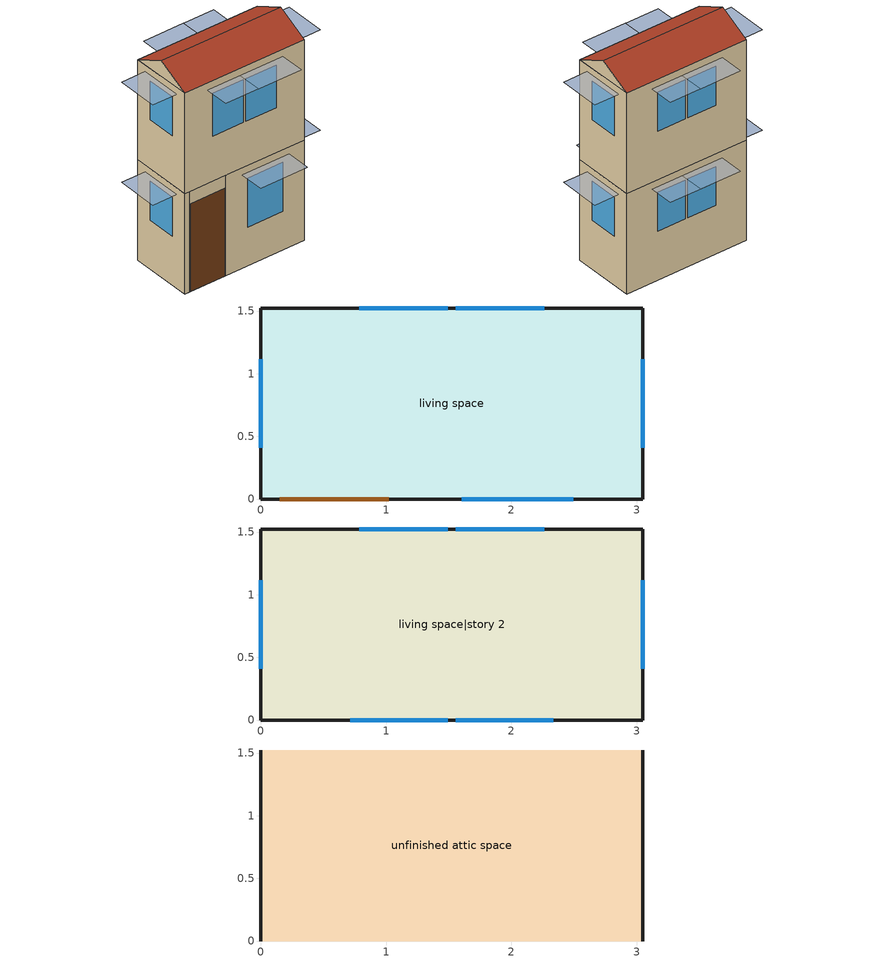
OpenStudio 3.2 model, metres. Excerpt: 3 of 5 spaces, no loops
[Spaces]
living space
 floor foundation (FloorFndGrndFinSlab): 0,0 0,1.52 3.05,1.52 3.05,0 z0
 wall outside (WallExtInsFin): 0,1.52 0,0 0.13,0 1.05,0 3.05,0 3.05,1.52 0,1.52 z0:2.44
 window (WindowConstruction): 1.6,0 2.49,0 z0.94:2.13; 2.26,1.52 1.55,1.52 / 1.49,1.52 0.79,1.52 / 0,1.12 0,0.41 / 3.05,0.41 3.05,1.12 z1.19:2.13
 door (Door): 0.15,0 1.02,0 z0:2.13
living space|story 2
 floor to living space (FloorFinUninsFin): 0,0 0,1.52 3.05,1.52 3.05,0 z2.44
 wall outside (WallExtInsFin): 0,1.52 0,0 3.05,0 3.05,1.52 0,1.52 z2.44:4.88
 window (WindowConstruction): 0.72,0 1.49,0 / 1.55,0 2.33,0 z3.53:4.57; 2.26,1.52 1.55,1.52 / 1.49,1.52 0.79,1.52 / 0,1.12 0,0.41 / 3.05,0.41 3.05,1.12 z3.63:4.57
unfinished attic space
 floor to living space|story 2 (FloorFinInsUnfinAttic): 0,1.52 3.05,1.52 3.05,0 0,0 z4.88
 wall outside (WallExtUninsUnfin): 0,0.76,5.26 0,1.52,4.88 0,0,4.88; 3.05,0.76,5.26 3.05,0,4.88 3.05,1.52,4.88
 roof outside (RoofUnfinInsExt): 3.05,0.76,5.26 0,0.76,5.26 0,0,4.88 3.05,0,4.88; 0,0.76,5.26 3.05,0.76,5.26 3.05,1.52,4.88 0,1.52,4.88
shading: 3.05,1.27 3.05,0.26 3.66,0.26 3.66,1.27 z2.29; 0,0.26 0,1.27 -0.61,1.27 -0.61,0.26 z2.29; 0.63,1.52 1.65,1.52 1.65,2.13 0.63,2.13 z2.29; 1.4,1.52 2.42,1.52 2.42,2.13 1.4,2.13 z2.29; 0.63,1.52 1.65,1.52 1.65,2.13 0.63,2.13 z4.72; 1.4,1.52 2.42,1.52 2.42,2.13 1.4,2.13 z4.72; 0,0.26 0,1.27 -0.61,1.27 -0.61,0.26 z4.72; 2.49,0 1.4,0 1.4,-0.61 2.49,-0.61 z4.72; 1.65,0 0.56,0 0.56,-0.61 1.65,-0.61 z4.72; 3.05,1.27 3.05,0.26 3.66,0.26 3.66,1.27 z4.72; 2.65,0 1.45,0 1.45,-0.61 2.65,-0.61 z2.29
[Site]
Boulder_CO_US: Latitude {deg}=40.13; Longitude {deg}=-105.22; Time Zone {hr}=-7; Elevation {m}=1615.5; Terrain=Suburbs
[Site:WaterMainsTemperature]
Calculation Method=Correlation; Annual Average Outdoor Air Temperature {C}=7.86326; Maximum Difference In Monthly Average Outdoor Air Temperatures {deltaC}=23.5488
[Site:GroundTemperature:Deep]
7.86326, 7.86326, 7.86326, 7.86326, 7.86326, 7.86326, 7.86326, 7.86326, 7.86326, 7.86326, 7.86326, 7.86326
[Building]
Building 1: North Axis {deg}=22.5; Standards Number of Stories=2; Standards Number of Above Ground Stories=2; Standards Building Type=singlefamilydetached; Standards Number of Living Units=1
[Material] Roughness=Rough
Name | Thickness {m} | Conductivity {W/m-K} | Density {kg/m3} | Specific Heat {J/kg-K} | Thermal Absorptance | Solar Absorptance | Visible Absorptance
Drywall 0.5 in. | 0.0127 | 0.160291 | 801 | 837.4 | 0.9 | 0.5 | 0.1
FloorUATrussandIns | 0.0889 | 0.0436674 | 50.7834 | 1165.1 | 0.9 | 0.5 | 0.9
FloorUAAdditionalCeilingIns | 0.12827 | 0.0411113 | 16.02 | 1046.75
Asphalt Shingles, Medium | 0.009525 | 0.162714 | 1121.4 | 1465.45 | 0.91 | 0.85 | 0.85
RoofSheathing | 0.01905 | 0.115458 | 512.64 | 1214.23 | 0.82 | 0.3 | 0.3
RoofUARoofIns | 0.18415 | 8.02397 | 37.0049 | 1207.88 | 0.91 | 0.85 | 0.91
FootingMaterial | 0.2032 | 1.803125 | 2242.8 | 837.4 | 0.9
Concrete 4.0 in. | 0.1016 | 1.803125 | 2242.8 | 837.4 | 0.9
Floor Covering | 0.0127 | 0.0433444 | 54.468 | 1339.84 | 0.9 | 0.9
FloorFinStudAndAirFloor | 0.1397 | 0.557395 | 67.691 | 1210.98 | 0.9 | 0.5 | 0.9
Wood Floor | 0.015875 | 0.115458 | 544.68 | 1214.23
Vinyl, Light | 0.009525 | 0.089435 | 177.822 | 1046.75 | 0.9 | 0.3 | 0.3
WallSheathing | 0.0127 | 0.115458 | 512.64 | 1214.23 | 0.82 | 0.3 | 0.3
WallStudAndCavity | 0.0889 | 0.054245 | 162.403 | 1178.92 | 0.9 | 0.3 | 0.9
WallStudAndCavity 1 | 0.0889 | 0.393744 | 83.0341 | 1211.67 | 0.9 | 0.3 | 0.9
WallStudAndCavity 2 | 0.0889 | 0.397942 | 83.0341 | 1211.67 | 0.82 | 0.3 | 0.3
res furniture material living space|story 2 | 0.1524 | 0.115458 | 640.8 | 1214.23 | 0.9 | 0.6 | 0.1
DoorMaterial | 0.04445 | 0.0612267 | 512.64 | 1214.23 | 0.82 | 0.3 | 0.3
[Construction]
FloorFinInsUnfinAttic: Drywall 0.5 in., FloorUATrussandIns, FloorUAAdditionalCeilingIns
RoofUnfinInsExt: Asphalt Shingles, Medium, RoofSheathing, RoofUARoofIns
FootingConstruction: FootingMaterial
FloorFndGrndFinSlab: Concrete 4.0 in., Floor Covering
FloorFinUninsFin: Drywall 0.5 in., FloorFinStudAndAirFloor, RoofSheathing, Wood Floor, Floor Covering
WallExtInsFin: Vinyl, Light, WallSheathing, WallStudAndCavity, Drywall 0.5 in.
WallExtUninsUnfin: Vinyl, Light, WallSheathing, WallStudAndCavity 1
WallIntFinUninsFin: WallStudAndCavity 2, Drywall 0.5 in.
res furniture construction living space|story 2; res furniture construction living space: res furniture material living space|story 2
WindowConstruction: WindowMaterial
Door: DoorMaterial
[WindowMaterial:Shade]
CoolingShade: Solar Transmittance=0.999; Solar Reflectance=0.00099; Visible Transmittance=0.999; Visible Reflectance=0.00099; Thermal Hemispherical Emissivity=1e-05; Thermal Transmittance=0.999; Thickness {m}=0.0001; Conductivity {W/m-K}=10000; Shade to Glass Distance {m}=0.001; Top Opening Multiplier=0; Bottom Opening Multiplier=0; Left-Side Opening Multiplier=0; Right-Side Opening Multiplier=0; Airflow Permeability=0
[WindowMaterial:SimpleGlazingSystem]
WindowMaterial: U-Factor {W/m2-K}=2.10086; Solar Heat Gain Coefficient=0.21
[ThermalZone] Use Ideal Air Loads=No
living zone: Thermostat=living zone temperature setpoint
unfinished attic zone: 
res ds res ac asys ret air zone; res ds res fur gas asys ret air zone: Volume {m3}=0.25
[Sizing:Zone] Zone Cooling Design Supply Air Temperature Input Method=SupplyAirTemperature; Zone Cooling Design Supply Air Temperature {C}=14; Zone Cooling Design Supply Air Temperature Difference {deltaC}=11.11; Zone Heating Design Supply Air Temperature Input Method=SupplyAirTemperature; Zone Heating Design Supply Air Temperature {C}=40; Zone Heating Design Supply Air Temperature Difference {deltaC}=11.11; Zone Cooling Design Supply Air Humidity Ratio {kg-H2O/kg-air}=0.0085; Zone Heating Design Supply Air Humidity Ratio {kg-H2O/kg-air}=0.008; Cooling Design Air Flow Method=DesignDay; Heating Design Air Flow Method=DesignDay; Account for Dedicated Outdoor Air System=No; Dedicated Outdoor Air System Control Strategy=NeutralSupplyAir; Dedicated Outdoor Air Low Setpoint Temperature for Design {C}=autosize; Dedicated Outdoor Air High Setpoint Temperature for Design {C}=autosize
unfinished attic zone; res ds res ac asys ret air zone; res ds res fur gas asys ret air zone
[Space]
Name | Space Type | Thermal Zone | Building Unit
living space; living space|story 2 | Space Type 1 | living zone | unit 1
unfinished attic space | Space Type 2 | unfinished attic zone
res ds res ac asys ret air space |  | res ds res ac asys ret air zone
res ds res fur gas asys ret air space |  | res ds res fur gas asys ret air zone
[SpaceType]
Name | Standards Space Type
Space Type 1 | living
Space Type 2 | unfinished attic
[BuildingUnit]
unit 1: Building Unit Type=Residential
[External:File]
8760.csv: File=8760.csv
[People:Definition] Number of People Calculation Method=People; Number of People {people}=1.32; Fraction Radiant=0.319734; Sensible Heat Fraction=0.573; Carbon Dioxide Generation Rate {m3/s-W}=0; Enable ASHRAE 55 Comfort Warnings=No; Mean Radiant Temperature Calculation Type=ZoneAveraged
res occupants|living space; res occupants|living space|story 2
[People] Number of People Schedule=occupants; Activity Level Schedule=res occupants activity schedule; Multiplier=1
Name | People Definition | Space or SpaceType
res occupants|living space | res occupants|living space | living space
res occupants|living space|story 2 | res occupants|living space|story 2 | living space|story 2
[Foundation:Kiva]
Foundation Kiva 1: Wall Height Above Grade {m}=0.2032; Wall Depth Below Slab {m}=0.2032; Footing Wall Construction=FootingConstruction
[Foundation:Kiva:Settings]
Soil Conductivity {W/m-K}=1.731; Soil Density {kg/m3}=1842.3; Soil Specific Heat {J/kg-K}=418.7; Ground Solar Absorptivity=0.9; Ground Thermal Absorptivity=0.9; Ground Surface Roughness {m}=0.03; Far-Field Width {m}=40; Deep-Ground Boundary Condition=ZeroFlux; Deep-Ground Depth {m}=40; Minimum Cell Dimension {m}=0.02; Maximum Cell Growth Coefficient=1.5; Simulation Timestep=Hourly
[SurfaceProperty:ExposedFoundationPerimeter]
Surface 1: Exposed Perimeter Calculation Method=TotalExposedPerimeter; Total Exposed Perimeter {m}=9.144
[InternalMass:Definition] Design Level Calculation Method=SurfaceArea
Name | Construction | Surface Area {m2}
living space|story 2 Partition; living space Partition | WallIntFinUninsFin | 4.645152
res furniture mass living space|story 2 | res furniture construction living space|story 2 | 1.85806
res furniture mass living space | res furniture construction living space | 1.85806
[InternalMass] Multiplier=1
Name | Internal Mass Definition | Space or SpaceType
living space|story 2 Partition | living space|story 2 Partition | living space|story 2
living space Partition | living space Partition | living space
res furniture mass living space|story 2 | res furniture mass living space|story 2 | living space|story 2
res furniture mass living space | res furniture mass living space | living space
[ShadingControl]
WindowShadingControl: Shading Type=InteriorShade; Shading Device Material=CoolingShade; Shading Control Type=OnIfScheduleAllows; Schedule=Window shading schedule; Shading Control Is Scheduled=Yes; Multiple Surface Control Type=Sequential; Sub Surface Name 1=Surface 4 - Window 1; Sub Surface Name 2=Surface 2 - Window 1; Sub Surface Name 3=Surface 3 - Window 2; Sub Surface Name 4=Surface 3 - Window 1; Sub Surface Name 5=Surface 9 - Window 2; Sub Surface Name 6=Surface 9 - Window 1; Sub Surface Name 7=Surface 8 - Window 1; Sub Surface Name 8=Surface 11 - Window 2; Sub Surface Name 9=Surface 11 - Window 1; Sub Surface Name 10=Surface 10 - Window 1; Sub Surface Name 11=Surface 5 - Window 1
[ThermostatSetpoint:DualSetpoint]
living zone temperature setpoint: Heating Setpoint Temperature Schedule=res heating setpoint; Cooling Setpoint Temperature Schedule=res cooling setpoint
[SpaceInfiltration:EffectiveLeakageArea]
res infil|unfinished attic space: Space or SpaceType=unfinished attic space; Schedule=Always On Discrete; Effective Air Leakage Area {cm2}=154.684; Stack Coefficient=2.64777e-05; Wind Coefficient=3.58865e-05
[EnergyManagementSystem:Sensor]
Name | Output Variable or Output Meter | Output Variable or Output Meter Index Key
res_nv_pb_s | Site Outdoor Air Barometric Pressure
res_af_vw_s | Site Wind Speed
res_nv_wt_s | Site Outdoor Air Humidity Ratio
res_nv_1_nva_s | Schedule Value | res nv_1 avail schedule
res_nv_1_sp_s | Schedule Value | res nv_1 temp schedule
res_ds_res_ac_asys_ah_mfr_s | System Node Mass Flow Rate | Node 23
res_ds_res_ac_asys_ah_vfr_s | System Node Current Density Volume Flow Rate | Node 23
res_ds_res_ac_asys_ah_tt_s | System Node Temperature | Node 23
res_ds_res_ac_asys_ra_t_s | System Node Temperature | Node 26
res_ds_res_ac_asys_ah_wt_s | System Node Humidity Ratio | Node 23
res_ds_res_ac_asys_ra_w_s | System Node Humidity Ratio | Node 26
res_ds_res_ac_asys_ah_t_s; res_ds_res_fur_gas_asys_ah_t_s | Zone Air Temperature | unfinished attic zone
res_ds_res_ac_asys_ah_w_s; res_ds_res_fur_gas_asys_ah_w_s | Zone Mean Air Humidity Ratio | unfinished attic zone
res_ds_res_fur_gas_asys_ah_mfr_s | System Node Mass Flow Rate | Node 16
res_ds_res_fur_gas_asys_ah_vfr_s | System Node Current Density Volume Flow Rate | Node 16
res_ds_res_fur_gas_asys_ah_tt_s | System Node Temperature | Node 16
res_ds_res_fur_gas_asys_ra_t_s | System Node Temperature | Node 19
res_ds_res_fur_gas_asys_ah_wt_s | System Node Humidity Ratio | Node 16
res_ds_res_fur_gas_asys_ra_w_s | System Node Humidity Ratio | Node 19
res_infil_1_range_sch_s | Schedule Value | res mv_1 range exhaust schedule
res_infil_1_bath_sch_s | Schedule Value | res mv_1 bath exhaust schedule
res_infil_1_wh_sch_s | Schedule Value | Always On Discrete
[SpaceInfiltration:DesignFlowRate] Space or SpaceType=living space; Schedule=Always On Discrete; Design Flow Rate Calculation Method=Flow/Space; Design Flow Rate {m3/s}=0
res nv_1 flow; res infil_1 flow
[EnergyManagementSystem:Actuator]
Name | Actuated Component | Actuated Component Type | Actuated Component Control Type
res_nv_1_flow_act | res nv_1 flow | Zone Infiltration | Air Exchange Flow Rate
res_ds_res_ac_asys_SupSLkToLvEq_act | res ds res ac asys SupSLkToLvEq | OtherEquipment | Power Level
res_ds_res_ac_asys_SupLatLkToLvEq_act | res ds res ac asys SupLatLkToLvEq | OtherEquipment | Power Level
res_ds_res_ac_asys_SupDCnToLvEq_act | res ds res ac asys SupDCnToLvEq | OtherEquipment | Power Level
res_ds_res_ac_asys_SupDCnToAhEq_act | res ds res ac asys SupDCnToAhEq | OtherEquipment | Power Level
res_ds_res_ac_asys_RetDCnToPlEq_act | res ds res ac asys RetDCnToPlEq | OtherEquipment | Power Level
res_ds_res_ac_asys_RetDCnToAhEquip_act | res ds res ac asys RetDCnToAhEquip | OtherEquipment | Power Level
res_ds_res_ac_asys_SupSLkToAhEq_act | res ds res ac asys SupSLkToAhEq | OtherEquipment | Power Level
res_ds_res_ac_asys_SupLatLkToAhEq_act | res ds res ac asys SupLatLkToAhEq | OtherEquipment | Power Level
res_ds_res_ac_asys_RetSLkEq_act | res ds res ac asys RetSLkEq | OtherEquipment | Power Level
res_ds_res_ac_asys_RetLatLkEq_act | res ds res ac asys RetLatLkEq | OtherEquipment | Power Level
res_ds_res_ac_asys_AhToLivMix_act | res ds res ac asys AhToLivMix | ZoneMixing | Air Exchange Flow Rate
res_ds_res_ac_asys_LivToAhMix_act | res ds res ac asys LivToAhMix | ZoneMixing | Air Exchange Flow Rate
res_ds_res_fur_gas_asys_SupSLkToLvEq_act | res ds res fur gas asys SupSLkToLvEq | OtherEquipment | Power Level
res_ds_res_fur_gas_asys_SupLatLkToLvEq_act | res ds res fur gas asys SupLatLkToLvEq | OtherEquipment | Power Level
res_ds_res_fur_gas_asys_SupDCnToLvEq_act | res ds res fur gas asys SupDCnToLvEq | OtherEquipment | Power Level
res_ds_res_fur_gas_asys_SupDCnToAhEq_act | res ds res fur gas asys SupDCnToAhEq | OtherEquipment | Power Level
res_ds_res_fur_gas_asys_RetDCnToPlEq_act | res ds res fur gas asys RetDCnToPlEq | OtherEquipment | Power Level
res_ds_res_fur_gas_asys_RetDCnToAhEquip_act | res ds res fur gas asys RetDCnToAhEquip | OtherEquipment | Power Level
res_ds_res_fur_gas_asys_SupSLkToAhEq_act | res ds res fur gas asys SupSLkToAhEq | OtherEquipment | Power Level
res_ds_res_fur_gas_asys_SupLatLkToAhEq_act | res ds res fur gas asys SupLatLkToAhEq | OtherEquipment | Power Level
res_ds_res_fur_gas_asys_RetSLkEq_act | res ds res fur gas asys RetSLkEq | OtherEquipment | Power Level
res_ds_res_fur_gas_asys_RetLatLkEq_act | res ds res fur gas asys RetLatLkEq | OtherEquipment | Power Level
res_ds_res_fur_gas_asys_AhToLivMix_act | res ds res fur gas asys AhToLivMix | ZoneMixing | Air Exchange Flow Rate
res_ds_res_fur_gas_asys_LivToAhMix_act | res ds res fur gas asys LivToAhMix | ZoneMixing | Air Exchange Flow Rate
res_infil_1_house_fan_act | res infil_1 house fan | ElectricEquipment | Electricity Rate
res_infil_1_range_fan_act | res infil_1 range fan | ElectricEquipment | Electricity Rate
res_infil_1_bath_fan_act | res infil_1 bath fan | ElectricEquipment | Electricity Rate
res_infil_1_flow_act | res infil_1 flow | Zone Infiltration | Air Exchange Flow Rate
[EnergyManagementSystem:Program]
res_nv_1_program: Set Tdiff = res_af_1_tin_s-res_af_1_tt_s; Set dT = (@Abs Tdiff); Set pt = (@RhFnTdbWPb res_af_1_tt_s res_nv_wt_s res_nv_pb_s); Set NVA = 3178.621800817797; Set Cs = 0.00017926040778923255; Set Cw = 8.70903777141566e-05; Set MNV = 0.12585265152000003; Set MHR = 0.0115; Set MRH = 0.7; Set temp1 = (res_nv_1_nva_s*NVA); Set SGNV = temp1*((((Cs*dT)+(Cw*(res_af_vw_s^2)))^0.5)/1000); If (res_nv_wt_s<MHR) && (pt<MRH) && (res_af_1_tin_s>res_nv_1_sp_s); Set temp2 = (res_af_1_tin_s-res_nv_1_sp_s); Set NVadj1 = temp2/(res_af_1_tin_s-res_af_1_tt_s); Set NVadj2 = (@Min NVadj1 1); Set NVadj3 = (@Max NVadj2 0); Set NVadj = SGNV*NVadj3; Set res_nv_1_flow_act = (@Min NVadj MNV); Else; Set res_nv_1_flow_act = 0; EndIf
res_ds_res_ac_asys_program: Set res_ds_res_ac_asys_AhMfr = res_ds_res_ac_asys_ah_mfr_s; Set res_ds_res_ac_asys_FanRtf = res_ds_res_ac_asys_fan_rtf_s; Set res_ds_res_ac_asys_AhVfr = res_ds_res_ac_asys_ah_vfr_s; Set res_ds_res_ac_asys_AhTt = res_ds_res_ac_asys_ah_tt_s; Set res_ds_res_ac_asys_AhWt = res_ds_res_ac_asys_ah_wt_s; Set res_ds_res_ac_asys_RaT = res_ds_res_ac_asys_ra_t_s; Set res_ds_res_ac_asys_RaW = res_ds_res_ac_asys_ra_w_s; Set res_ds_res_ac_asys_AhT = res_ds_res_ac_asys_ah_t_s; Set res_ds_res_ac_asys_AhW = res_ds_res_ac_asys_ah_w_s; Run res_ds_res_ac_asys_lk_subrout; Set res_ds_res_ac_asys_SupSLkToLvEq_act = res_ds_res_ac_asys_SupSLkToLv; Set res_ds_res_ac_asys_SupLatLkToLvEq_act = res_ds_res_ac_asys_SupLatLkToLv; Set res_ds_res_ac_asys_SupDCnToLvEq_act = res_ds_res_ac_asys_SupDCnToLv; Set res_ds_res_ac_asys_SupDCnToAhEq_act = res_ds_res_ac_asys_SupDCnToAh; Set res_ds_res_ac_asys_SupSLkToAhEq_act = res_ds_res_ac_asys_SupSLkToAh; Set res_ds_res_ac_asys_SupLatLkToAhEq_act = res_ds_res_ac_asys_SupLatLkToAh; Set res_ds_res_ac_asys_RetSLkEq_act = res_ds_res_ac_asys_RetSLk; Set res_ds_res_ac_asys_RetLatLkEq_act = res_ds_res_ac_asys_RetLatLk; Set res_ds_res_ac_asys_RetDCnToPlEq_act = res_ds_res_ac_asys_RetDCnToPl; Set res_ds_res_ac_asys_RetDCnToAhEquip_act = res_ds_res_ac_asys_RetDCnToAh; Set res_ds_res_ac_asys_AhToLivMix_act = res_ds_res_ac_asys_AhToLiv; Set res_ds_res_ac_asys_LivToAhMix_act = res_ds_res_ac_asys_LivToAh
res_ds_res_fur_gas_asys_program: Set res_ds_res_fur_gas_asys_AhMfr = res_ds_res_fur_gas_asys_ah_mfr_s; Set res_ds_res_fur_gas_asys_FanRtf = res_ds_res_fur_gas_asys_fan_rtf_s; Set res_ds_res_fur_gas_asys_AhVfr = res_ds_res_fur_gas_asys_ah_vfr_s; Set res_ds_res_fur_gas_asys_AhTt = res_ds_res_fur_gas_asys_ah_tt_s; Set res_ds_res_fur_gas_asys_AhWt = res_ds_res_fur_gas_asys_ah_wt_s; Set res_ds_res_fur_gas_asys_RaT = res_ds_res_fur_gas_asys_ra_t_s; Set res_ds_res_fur_gas_asys_RaW = res_ds_res_fur_gas_asys_ra_w_s; Set res_ds_res_fur_gas_asys_AhT = res_ds_res_fur_gas_asys_ah_t_s; Set res_ds_res_fur_gas_asys_AhW = res_ds_res_fur_gas_asys_ah_w_s; Run res_ds_res_fur_gas_asys_lk_subrout; Set res_ds_res_fur_gas_asys_SupSLkToLvEq_act = res_ds_res_fur_gas_asys_SupSLkToLv; Set res_ds_res_fur_gas_asys_SupLatLkToLvEq_act = res_ds_res_fur_gas_asys_SupLatLkToLv; Set res_ds_res_fur_gas_asys_SupDCnToLvEq_act = res_ds_res_fur_gas_asys_SupDCnToLv; Set res_ds_res_fur_gas_asys_SupDCnToAhEq_act = res_ds_res_fur_gas_asys_SupDCnToAh; Set res_ds_res_fur_gas_asys_SupSLkToAhEq_act = res_ds_res_fur_gas_asys_SupSLkToAh; Set res_ds_res_fur_gas_asys_SupLatLkToAhEq_act = res_ds_res_fur_gas_asys_SupLatLkToAh; Set res_ds_res_fur_gas_asys_RetSLkEq_act = res_ds_res_fur_gas_asys_RetSLk; Set res_ds_res_fur_gas_asys_RetLatLkEq_act = res_ds_res_fur_gas_asys_RetLatLk; Set res_ds_res_fur_gas_asys_RetDCnToPlEq_act = res_ds_res_fur_gas_asys_RetDCnToPl; Set res_ds_res_fur_gas_asys_RetDCnToAhEquip_act = res_ds_res_fur_gas_asys_RetDCnToAh; Set res_ds_res_fur_gas_asys_AhToLivMix_act = res_ds_res_fur_gas_asys_AhToLiv; Set res_ds_res_fur_gas_asys_LivToAhMix_act = res_ds_res_fur_gas_asys_LivToAh
res_infil_1_program: Set p_m = 0.14; Set p_s = 0.22; Set s_m = 270; Set s_s = 370; Set z_m = 9.99744; Set z_s = 4.8768; Set f_t = (((s_m/z_m)^p_m)*((z_s/s_s)^p_s)); Set Tdiff = res_af_1_tin_s-res_af_1_tt_s; Set dT = @Abs Tdiff; Set c = 0.0035; Set Cs = 0.0782; Set Cw = 0.1297; Set n = 0.67; Set sft = (f_t*0.7000000000000001); Set temp1 = ((c*Cw)*((sft*res_af_vw_s)^(2*n)))^2; Set Qn = (((c*Cs*(dT^n))^2)+temp1)^0.5; Set Tdiff = res_af_1_tin_s-res_af_1_tt_s; Set dT = @Abs Tdiff; Set QWHV = res_infil_1_wh_sch_s*0.0146; Set Qrange = res_infil_1_range_sch_s*0.0472; Set Qdryer = 0.0; Set Qbath = res_infil_1_bath_sch_s*0.0472; Set QhpwhOut = 0; Set QhpwhIn = 0; Set QductsOut = 0; Set QductsIn = 0; Set QductsOut = QductsOut+res_ds_res_ac_asys_lk_ret_fan_equiv; Set QductsIn = QductsIn+res_ds_res_ac_asys_lk_sup_fan_equiv; Set QductsOut = QductsOut+res_ds_res_fur_gas_asys_lk_ret_fan_equiv; Set QductsIn = QductsIn+res_ds_res_fur_gas_asys_lk_sup_fan_equiv; Set Qout = QWHV+Qrange+Qbath+Qdryer+QhpwhOut+QductsOut; Set Qin = QhpwhIn+QductsIn; Set Qu = (@Abs (Qout-Qin)); Set Qb = (@Min Qout Qin); Set faneff_wh = 0.9438948864000002; Set res_infil_1_house_fan_act = (QWHV*300)/faneff_wh*1; Set faneff_sp = 0.4719474432000001; Set res_infil_1_range_fan_act = (Qrange*300)/faneff_sp; Set res_infil_1_bath_fan_act = (Qbath*300)/faneff_sp; Set Q_acctd_for_elsewhere = QhpwhOut+QhpwhIn+QductsOut+QductsIn; Set res_infil_1_flow_act = (((Qu^2)+(Qn^2))^0.5)-Q_acctd_for_elsewhere; Set res_infil_1_flow_act = (@Max res_infil_1_flow_act 0)
[AirLoopHVAC:ReturnPlenum]
Name | ThermalZone
res ac asys return plenum | res ds res ac asys ret air zone
res fur gas asys return plenum | res ds res fur gas asys ret air zone
[OtherEquipment:Definition] Design Level Calculation Method=EquipmentLevel; Design Level {W}=0
res ds res ac asys SupSLkToLvEq; res ds res ac asys SupLatLkToLvEq; res ds res ac asys SupDCnToLvEq; res ds res ac asys SupDCnToAhEq; res ds res ac asys RetDCnToPlEq; res ds res ac asys RetDCnToAhEquip; res ds res ac asys SupSLkToAhEq; res ds res ac asys SupLatLkToAhEq; res ds res ac asys RetSLkEq; res ds res ac asys RetLatLkEq; res ds res fur gas asys SupSLkToLvEq; res ds res fur gas asys SupLatLkToLvEq; res ds res fur gas asys SupDCnToLvEq; res ds res fur gas asys SupDCnToAhEq; res ds res fur gas asys RetDCnToPlEq; res ds res fur gas asys RetDCnToAhEquip; res ds res fur gas asys SupSLkToAhEq; res ds res fur gas asys SupLatLkToAhEq; res ds res fur gas asys RetSLkEq; res ds res fur gas asys RetLatLkEq
[OtherEquipment] Schedule=Always On Discrete; Fuel Type=None
Name | Other Equipment Definition | Space or SpaceType
res ds res ac asys SupSLkToLvEq | res ds res ac asys SupSLkToLvEq | living space
res ds res ac asys SupLatLkToLvEq | res ds res ac asys SupLatLkToLvEq | living space
res ds res ac asys SupDCnToLvEq | res ds res ac asys SupDCnToLvEq | living space
res ds res ac asys SupDCnToAhEq | res ds res ac asys SupDCnToAhEq | unfinished attic space
res ds res ac asys RetDCnToPlEq | res ds res ac asys RetDCnToPlEq | res ds res ac asys ret air space
res ds res ac asys RetDCnToAhEquip | res ds res ac asys RetDCnToAhEquip | unfinished attic space
res ds res ac asys SupSLkToAhEq | res ds res ac asys SupSLkToAhEq | unfinished attic space
res ds res ac asys SupLatLkToAhEq | res ds res ac asys SupLatLkToAhEq | unfinished attic space
res ds res ac asys RetSLkEq | res ds res ac asys RetSLkEq | res ds res ac asys ret air space
res ds res ac asys RetLatLkEq | res ds res ac asys RetLatLkEq | res ds res ac asys ret air space
res ds res fur gas asys SupSLkToLvEq | res ds res fur gas asys SupSLkToLvEq | living space
res ds res fur gas asys SupLatLkToLvEq | res ds res fur gas asys SupLatLkToLvEq | living space
res ds res fur gas asys SupDCnToLvEq | res ds res fur gas asys SupDCnToLvEq | living space
res ds res fur gas asys SupDCnToAhEq | res ds res fur gas asys SupDCnToAhEq | unfinished attic space
res ds res fur gas asys RetDCnToPlEq | res ds res fur gas asys RetDCnToPlEq | res ds res fur gas asys ret air space
res ds res fur gas asys RetDCnToAhEquip | res ds res fur gas asys RetDCnToAhEquip | unfinished attic space
res ds res fur gas asys SupSLkToAhEq | res ds res fur gas asys SupSLkToAhEq | unfinished attic space
res ds res fur gas asys SupLatLkToAhEq | res ds res fur gas asys SupLatLkToAhEq | unfinished attic space
res ds res fur gas asys RetSLkEq | res ds res fur gas asys RetSLkEq | res ds res fur gas asys ret air space
res ds res fur gas asys RetLatLkEq | res ds res fur gas asys RetLatLkEq | res ds res fur gas asys ret air space
[ZoneMixing] Schedule=Always On Continuous; Design Flow Rate Calculation Method=Flow/Zone; Design Flow Rate {m3/s}=0
Name | Zone | Source Zone
res ds res ac asys AhToLivMix; res ds res fur gas asys AhToLivMix | living zone | unfinished attic zone
res ds res ac asys LivToAhMix; res ds res fur gas asys LivToAhMix | unfinished attic zone | living zone
[EnergyManagementSystem:Subroutine]
res_ds_res_ac_asys_lk_subrout: Set f_sup = 0.1499250749250749; Set f_ret = 0.0750749250749251; Set f_OA = 0.0748501498501498; Set oafrate = f_OA * res_ds_res_ac_asys_AhVfr; Set suplkfrate = f_sup * res_ds_res_ac_asys_AhVfr; Set retlkfrate = f_ret * res_ds_res_ac_asys_AhVfr; Set res_ds_res_ac_asys_AhToLiv = (@Abs (suplkfrate-retlkfrate-oafrate)); Set res_ds_res_ac_asys_LivToAh = 0; Set res_ds_res_ac_asys_lk_sup_fan_equiv = 0; Set res_ds_res_ac_asys_lk_ret_fan_equiv = oafrate; If res_ds_res_ac_asys_AhMfr>0; Set h_SA=(@HFnTdbW res_ds_res_ac_asys_AhTt res_ds_res_ac_asys_AhWt); Set h_AHZ=(@HFnTdbW res_ds_res_ac_asys_AhT res_ds_res_ac_asys_AhW); Set h_RA=(@HFnTdbW res_ds_res_ac_asys_RaT res_ds_res_ac_asys_RaW); Set h_fg=(@HfgAirFnWTdb res_ds_res_ac_asys_AhWt res_ds_res_ac_asys_AhTt); Set SALkQtot=f_sup*res_ds_res_ac_asys_AhMfr*(h_RA-h_SA); Set temp1=h_fg*(res_ds_res_ac_asys_RaW-res_ds_res_ac_asys_AhWt); Set res_ds_res_ac_asys_SupLatLkToLv = f_sup*res_ds_res_ac_asys_AhMfr*temp1; Set res_ds_res_ac_asys_SupSLkToLv = SALkQtot-res_ds_res_ac_asys_SupLatLkToLv; Set eTm=(res_ds_res_ac_asys_FanRtf/(res_ds_res_ac_asys_AhMfr*1006.0))*6.283; Set eTm=0-eTm; Set temp4=res_ds_res_ac_asys_AhT; Set tsup=temp4+((res_ds_res_ac_asys_AhTt-res_ds_res_ac_asys_AhT)*(@Exp eTm)); Set temp5=tsup-res_ds_res_ac_asys_AhTt; Set res_ds_res_ac_asys_SupDCnToLv = res_ds_res_ac_asys_AhMfr*1006.0*temp5; Set res_ds_res_ac_asys_SupDCnToAh = 0-res_ds_res_ac_asys_SupDCnToLv; Set eTm=(res_ds_res_ac_asys_FanRtf/(res_ds_res_ac_asys_AhMfr*1006.0))*2.327; Set eTm=0-eTm; Set temp6=res_ds_res_ac_asys_AhT; Set tret=temp6+((res_ds_res_ac_asys_RaT-res_ds_res_ac_asys_AhT)*(@Exp eTm)); Set temp7=tret-res_ds_res_ac_asys_RaT; Set res_ds_res_ac_asys_RetDCnToPl=res_ds_res_ac_asys_AhMfr*1006.0*temp7; Set res_ds_res_ac_asys_RetDCnToAh=0-res_ds_res_ac_asys_RetDCnToPl; Set res_ds_res_ac_asys_RetLatLk=0; Set temp2=(res_ds_res_ac_asys_AhT-res_ds_res_ac_asys_RaT); Set res_ds_res_ac_asys_RetSLk=f_ret*res_ds_res_ac_asys_AhMfr*1006.0*temp2; Set QtLkToAHZn=f_sup*res_ds_res_ac_asys_AhMfr*(h_SA-h_AHZ); Set temp3=(res_ds_res_ac_asys_AhWt-res_ds_res_ac_asys_AhW); Set res_ds_res_ac_asys_SupLatLkToAh=f_sup*res_ds_res_ac_asys_AhMfr*h_fg; Set res_ds_res_ac_asys_SupLatLkToAh=res_ds_res_ac_asys_SupLatLkToAh*temp3; Set res_ds_res_ac_asys_SupSLkToAh=QtLkToAHZn-res_ds_res_ac_asys_SupLatLkToAh; Else; Set res_ds_res_ac_asys_SupLatLkToLv=0; Set res_ds_res_ac_asys_SupSLkToLv=0; Set res_ds_res_ac_asys_SupDCnToLv=0; Set res_ds_res_ac_asys_SupDCnToAh=0; Set res_ds_res_ac_asys_RetDCnToPl=0; Set res_ds_res_ac_asys_RetDCnToAh=0; Set res_ds_res_ac_asys_RetLatLk=0; Set res_ds_res_ac_asys_RetSLk=0; Set res_ds_res_ac_asys_SupLatLkToAh=0; Set res_ds_res_ac_asys_SupSLkToAh=0; EndIf
res_ds_res_fur_gas_asys_lk_subrout: Set f_sup = 0.1499250749250749; Set f_ret = 0.0750749250749251; Set f_OA = 0.0748501498501498; Set oafrate = f_OA * res_ds_res_fur_gas_asys_AhVfr; Set suplkfrate = f_sup * res_ds_res_fur_gas_asys_AhVfr; Set retlkfrate = f_ret * res_ds_res_fur_gas_asys_AhVfr; Set res_ds_res_fur_gas_asys_AhToLiv = (@Abs (suplkfrate-retlkfrate-oafrate)); Set res_ds_res_fur_gas_asys_LivToAh = 0; Set res_ds_res_fur_gas_asys_lk_sup_fan_equiv = 0; Set res_ds_res_fur_gas_asys_lk_ret_fan_equiv = oafrate; If res_ds_res_fur_gas_asys_AhMfr>0; Set h_SA=(@HFnTdbW res_ds_res_fur_gas_asys_AhTt res_ds_res_fur_gas_asys_AhWt); Set h_AHZ=(@HFnTdbW res_ds_res_fur_gas_asys_AhT res_ds_res_fur_gas_asys_AhW); Set h_RA=(@HFnTdbW res_ds_res_fur_gas_asys_RaT res_ds_res_fur_gas_asys_RaW); Set h_fg=(@HfgAirFnWTdb res_ds_res_fur_gas_asys_AhWt res_ds_res_fur_gas_asys_AhTt); Set SALkQtot=f_sup*res_ds_res_fur_gas_asys_AhMfr*(h_RA-h_SA); Set temp1=h_fg*(res_ds_res_fur_gas_asys_RaW-res_ds_res_fur_gas_asys_AhWt); Set res_ds_res_fur_gas_asys_SupLatLkToLv = f_sup*res_ds_res_fur_gas_asys_AhMfr*temp1; Set res_ds_res_fur_gas_asys_SupSLkToLv = SALkQtot-res_ds_res_fur_gas_asys_SupLatLkToLv; Set eTm=(res_ds_res_fur_gas_asys_FanRtf/(res_ds_res_fur_gas_asys_AhMfr*1006.0))*6.283; Set eTm=0-eTm; Set temp4=res_ds_res_fur_gas_asys_AhT; Set tsup=temp4+((res_ds_res_fur_gas_asys_AhTt-res_ds_res_fur_gas_asys_AhT)*(@Exp eTm)); Set temp5=tsup-res_ds_res_fur_gas_asys_AhTt; Set res_ds_res_fur_gas_asys_SupDCnToLv = res_ds_res_fur_gas_asys_AhMfr*1006.0*temp5; Set res_ds_res_fur_gas_asys_SupDCnToAh = 0-res_ds_res_fur_gas_asys_SupDCnToLv; Set eTm=(res_ds_res_fur_gas_asys_FanRtf/(res_ds_res_fur_gas_asys_AhMfr*1006.0))*2.327; Set eTm=0-eTm; Set temp6=res_ds_res_fur_gas_asys_AhT; Set tret=temp6+((res_ds_res_fur_gas_asys_RaT-res_ds_res_fur_gas_asys_AhT)*(@Exp eTm)); Set temp7=tret-res_ds_res_fur_gas_asys_RaT; Set res_ds_res_fur_gas_asys_RetDCnToPl=res_ds_res_fur_gas_asys_AhMfr*1006.0*temp7; Set res_ds_res_fur_gas_asys_RetDCnToAh=0-res_ds_res_fur_gas_asys_RetDCnToPl; Set res_ds_res_fur_gas_asys_RetLatLk=0; Set temp2=(res_ds_res_fur_gas_asys_AhT-res_ds_res_fur_gas_asys_RaT); Set res_ds_res_fur_gas_asys_RetSLk=f_ret*res_ds_res_fur_gas_asys_AhMfr*1006.0*temp2; Set QtLkToAHZn=f_sup*res_ds_res_fur_gas_asys_AhMfr*(h_SA-h_AHZ); Set temp3=(res_ds_res_fur_gas_asys_AhWt-res_ds_res_fur_gas_asys_AhW); Set res_ds_res_fur_gas_asys_SupLatLkToAh=f_sup*res_ds_res_fur_gas_asys_AhMfr*h_fg; Set res_ds_res_fur_gas_asys_SupLatLkToAh=res_ds_res_fur_gas_asys_SupLatLkToAh*temp3; Set res_ds_res_fur_gas_asys_SupSLkToAh=QtLkToAHZn-res_ds_res_fur_gas_asys_SupLatLkToAh; Else; Set res_ds_res_fur_gas_asys_SupLatLkToLv=0; Set res_ds_res_fur_gas_asys_SupSLkToLv=0; Set res_ds_res_fur_gas_asys_SupDCnToLv=0; Set res_ds_res_fur_gas_asys_SupDCnToAh=0; Set res_ds_res_fur_gas_asys_RetDCnToPl=0; Set res_ds_res_fur_gas_asys_RetDCnToAh=0; Set res_ds_res_fur_gas_asys_RetLatLk=0; Set res_ds_res_fur_gas_asys_RetSLk=0; Set res_ds_res_fur_gas_asys_SupLatLkToAh=0; Set res_ds_res_fur_gas_asys_SupSLkToAh=0; EndIf
[ElectricEquipment:Definition] Design Level Calculation Method=EquipmentLevel; Design Level {W}=0; Fraction Latent=0; Fraction Radiant=0; Fraction Lost=1
res infil_1 house fan; res infil_1 range fan; res infil_1 bath fan
[ElectricEquipment] Space or SpaceType=living space; Schedule=Always On Discrete
Name | Electric Equipment Definition
res infil_1 house fan | res infil_1 house fan
res infil_1 range fan | res infil_1 range fan
res infil_1 bath fan | res infil_1 bath fan
[EnergyManagementSystem:ProgramCallingManager]
res af_1 program calling manager: BeginTimestepBeforePredictor; res_infil_1_program; res_nv_1_program
res ds res ac asys program calling manager: EndOfSystemTimestepAfterHVACReporting; res_ds_res_ac_asys_program
res ds res fur gas asys program calling manager: EndOfSystemTimestepAfterHVACReporting; res_ds_res_fur_gas_asys_program
[Generator:PVWatts]
res photovoltaics generator: DC System Capacity {W}=2500; Module Type=Standard; Array Type=FixedRoofMounted; System Losses=0.14; Tilt Angle {deg}=26.5651; Azimuth Angle {deg}=22.5
[ElectricLoadCenter:Distribution]
res photovoltaics elec load center dist: Inverter=res photovoltaics inverter
[ElectricLoadCenter:Inverter:PVWatts]
res photovoltaics inverter: Inverter Efficiency=0.96
[Schedule:File]
occupants: External File=8760.csv; Column Number=1; Rows to Skip at Top=1; Number of Hours of Data=8760; Minutes per Item=60
[Schedule:Constant]
Name | Value
res occupants activity schedule | 112.539
Always On Discrete; Always On Continuous | 1
[Schedule:Ruleset]
Name | Default Day Schedule | Summer Design Day Schedule | Winter Design Day Schedule
Window shading schedule | Schedule Day 3
res heating setpoint | Schedule Day 6 | res heating setpoint summer design | res heating setpoint winter design
res cooling setpoint | Schedule Day 7 | res cooling setpoint summer design | res cooling setpoint winter design
res nv_1 temp schedule | Schedule Day 2
res nv_1 avail schedule | Schedule Day 5
res mv_1 range exhaust schedule | Schedule Day 10 | res mv_1 range exhaust schedule summer design | res mv_1 range exhaust schedule winter design
res mv_1 bath exhaust schedule | Schedule Day 11 | res mv_1 bath exhaust schedule summer design | res mv_1 bath exhaust schedule winter design
[Schedule:Day]
Schedule Day 3; Window shading schedule allday1; Window shading schedule allday2; Window shading schedule allday3; Window shading schedule allday4; Window shading schedule allday5; Window shading schedule allday9; Window shading schedule allday10; Window shading schedule allday11; Window shading schedule allday12; Schedule Day 6; Schedule Day 7; Schedule Day 2; Schedule Day 5; Schedule Day 10; res mv_1 range exhaust schedule winter design; Schedule Day 11; res mv_1 bath exhaust schedule winter design: 24, 0, 0
Window shading schedule allday6; Window shading schedule allday7; Window shading schedule allday8; res mv_1 range exhaust schedule summer design; res mv_1 bath exhaust schedule summer design: 24, 0, 1
res heating setpoint allday1; res heating setpoint allday2; res heating setpoint allday3; res heating setpoint allday4; res heating setpoint allday5; res heating setpoint allday6; res heating setpoint allday7; res heating setpoint allday8; res heating setpoint allday9; res heating setpoint allday10; res heating setpoint allday11; res heating setpoint allday12: 24, 0, 21.6667
res heating setpoint winter design; res cooling setpoint winter design: 24, 0, 21.1111
res heating setpoint summer design; res cooling setpoint summer design; res nv_1 temp schedule allday1; res nv_1 temp schedule allday2; res nv_1 temp schedule allday3; res nv_1 temp schedule allday4; res nv_1 temp schedule allday5; res nv_1 temp schedule allday9; res nv_1 temp schedule allday10; res nv_1 temp schedule allday11; res nv_1 temp schedule allday12: 24, 0, 23.8889
res cooling setpoint allday1; res cooling setpoint allday2; res cooling setpoint allday3; res cooling setpoint allday4; res cooling setpoint allday5; res cooling setpoint allday6; res cooling setpoint allday7; res cooling setpoint allday8; res cooling setpoint allday9; res cooling setpoint allday10; res cooling setpoint allday11; res cooling setpoint allday12: 24, 0, 24.4444
res nv_1 temp schedule allday6; res nv_1 temp schedule allday7; res nv_1 temp schedule allday8: 24, 0, 22.2222
res nv_1 availability schedule allday1 on; res nv_1 availability schedule allday1 on 1; res nv_1 availability schedule allday1 on 2; res nv_1 availability schedule allday1 on 3; res nv_1 availability schedule allday1 on 4; res nv_1 availability schedule allday1 on 5; res nv_1 availability schedule allday1 on 6; res nv_1 availability schedule allday1 on 7; res nv_1 availability schedule allday1 on 8; res nv_1 availability schedule allday1 on 9; res nv_1 availability schedule allday1 on 10; res nv_1 availability schedule allday1 on 11: 1, 0, 1, 2, 0, 1, 3, 0, 1, 4, 0, 1, 5, 0, 1, 6, 0, 1, 7, 0, 1, 8, 0, 1, 9, 0, 1, 10, 0, 1, 11, 0, 1, 12, 0, 1, 13, 0, 1, 14, 0, 1, 15, 0, 1, 16, 0, 1, 17, 0, 1, 18, 0, 1, 19, 0, 1, 20, 0, 1, 21, 0, 1, 22, 0, 1, 23, 0, 1, 24, 0, 1
res mv_1 range exhaust schedule allday1; res mv_1 range exhaust schedule allday2; res mv_1 range exhaust schedule allday3; res mv_1 range exhaust schedule allday4; res mv_1 range exhaust schedule allday5; res mv_1 range exhaust schedule allday6; res mv_1 range exhaust schedule allday7; res mv_1 range exhaust schedule allday8; res mv_1 range exhaust schedule allday9; res mv_1 range exhaust schedule allday10; res mv_1 range exhaust schedule allday11; res mv_1 range exhaust schedule allday12: 15, 0, 0, 16, 0, 1, 24, 0, 0
res mv_1 bath exhaust schedule allday1; res mv_1 bath exhaust schedule allday2; res mv_1 bath exhaust schedule allday3; res mv_1 bath exhaust schedule allday4; res mv_1 bath exhaust schedule allday5; res mv_1 bath exhaust schedule allday6; res mv_1 bath exhaust schedule allday7; res mv_1 bath exhaust schedule allday8; res mv_1 bath exhaust schedule allday9; res mv_1 bath exhaust schedule allday10; res mv_1 bath exhaust schedule allday11; res mv_1 bath exhaust schedule allday12: 4, 0, 0, 5, 0, 1, 24, 0, 0
[Schedule:Rule] Apply Monday=Yes; Apply Wednesday=Yes; Apply Friday=Yes; Date Specification Type=DateRange; Start Day=1
Name | Schedule Ruleset | Rule Order | Day Schedule | Apply Sunday | Apply Tuesday | Apply Thursday | Apply Saturday | Start Month | End Month | End Day
Window shading schedule allday rule1 | Window shading schedule | 11 | Window shading schedule allday1 | Yes | Yes | Yes | Yes | 1 | 1 | 31
Window shading schedule allday rule2 | Window shading schedule | 10 | Window shading schedule allday2 | Yes | Yes | Yes | Yes | 2 | 2 | 28
Window shading schedule allday rule3 | Window shading schedule | 9 | Window shading schedule allday3 | Yes | Yes | Yes | Yes | 3 | 3 | 31
Window shading schedule allday rule4 | Window shading schedule | 8 | Window shading schedule allday4 | Yes | Yes | Yes | Yes | 4 | 4 | 30
Window shading schedule allday rule5 | Window shading schedule | 7 | Window shading schedule allday5 | Yes | Yes | Yes | Yes | 5 | 5 | 31
Window shading schedule allday rule6 | Window shading schedule | 6 | Window shading schedule allday6 | Yes | Yes | Yes | Yes | 6 | 6 | 30
Window shading schedule allday rule7 | Window shading schedule | 5 | Window shading schedule allday7 | Yes | Yes | Yes | Yes | 7 | 7 | 31
Window shading schedule allday rule8 | Window shading schedule | 4 | Window shading schedule allday8 | Yes | Yes | Yes | Yes | 8 | 8 | 31
Window shading schedule allday rule9 | Window shading schedule | 3 | Window shading schedule allday9 | Yes | Yes | Yes | Yes | 9 | 9 | 30
Window shading schedule allday rule10 | Window shading schedule | 2 | Window shading schedule allday10 | Yes | Yes | Yes | Yes | 10 | 10 | 31
Window shading schedule allday rule11 | Window shading schedule | 1 | Window shading schedule allday11 | Yes | Yes | Yes | Yes | 11 | 11 | 30
Window shading schedule allday rule12 | Window shading schedule | 0 | Window shading schedule allday12 | Yes | Yes | Yes | Yes | 12 | 12 | 31
res heating setpoint allday rule1 | res heating setpoint | 11 | res heating setpoint allday1 | Yes | Yes | Yes | Yes | 1 | 1 | 31
res heating setpoint allday rule2 | res heating setpoint | 10 | res heating setpoint allday2 | Yes | Yes | Yes | Yes | 2 | 2 | 28
res heating setpoint allday rule3 | res heating setpoint | 9 | res heating setpoint allday3 | Yes | Yes | Yes | Yes | 3 | 3 | 31
res heating setpoint allday rule4 | res heating setpoint | 8 | res heating setpoint allday4 | Yes | Yes | Yes | Yes | 4 | 4 | 30
res heating setpoint allday rule5 | res heating setpoint | 7 | res heating setpoint allday5 | Yes | Yes | Yes | Yes | 5 | 5 | 31
res heating setpoint allday rule6 | res heating setpoint | 6 | res heating setpoint allday6 | Yes | Yes | Yes | Yes | 6 | 6 | 30
res heating setpoint allday rule7 | res heating setpoint | 5 | res heating setpoint allday7 | Yes | Yes | Yes | Yes | 7 | 7 | 31
res heating setpoint allday rule8 | res heating setpoint | 4 | res heating setpoint allday8 | Yes | Yes | Yes | Yes | 8 | 8 | 31
res heating setpoint allday rule9 | res heating setpoint | 3 | res heating setpoint allday9 | Yes | Yes | Yes | Yes | 9 | 9 | 30
res heating setpoint allday rule10 | res heating setpoint | 2 | res heating setpoint allday10 | Yes | Yes | Yes | Yes | 10 | 10 | 31
res heating setpoint allday rule11 | res heating setpoint | 1 | res heating setpoint allday11 | Yes | Yes | Yes | Yes | 11 | 11 | 30
res heating setpoint allday rule12 | res heating setpoint | 0 | res heating setpoint allday12 | Yes | Yes | Yes | Yes | 12 | 12 | 31
res cooling setpoint allday rule1 | res cooling setpoint | 11 | res cooling setpoint allday1 | Yes | Yes | Yes | Yes | 1 | 1 | 31
res cooling setpoint allday rule2 | res cooling setpoint | 10 | res cooling setpoint allday2 | Yes | Yes | Yes | Yes | 2 | 2 | 28
res cooling setpoint allday rule3 | res cooling setpoint | 9 | res cooling setpoint allday3 | Yes | Yes | Yes | Yes | 3 | 3 | 31
res cooling setpoint allday rule4 | res cooling setpoint | 8 | res cooling setpoint allday4 | Yes | Yes | Yes | Yes | 4 | 4 | 30
res cooling setpoint allday rule5 | res cooling setpoint | 7 | res cooling setpoint allday5 | Yes | Yes | Yes | Yes | 5 | 5 | 31
res cooling setpoint allday rule6 | res cooling setpoint | 6 | res cooling setpoint allday6 | Yes | Yes | Yes | Yes | 6 | 6 | 30
res cooling setpoint allday rule7 | res cooling setpoint | 5 | res cooling setpoint allday7 | Yes | Yes | Yes | Yes | 7 | 7 | 31
res cooling setpoint allday rule8 | res cooling setpoint | 4 | res cooling setpoint allday8 | Yes | Yes | Yes | Yes | 8 | 8 | 31
res cooling setpoint allday rule9 | res cooling setpoint | 3 | res cooling setpoint allday9 | Yes | Yes | Yes | Yes | 9 | 9 | 30
res cooling setpoint allday rule10 | res cooling setpoint | 2 | res cooling setpoint allday10 | Yes | Yes | Yes | Yes | 10 | 10 | 31
res cooling setpoint allday rule11 | res cooling setpoint | 1 | res cooling setpoint allday11 | Yes | Yes | Yes | Yes | 11 | 11 | 30
res cooling setpoint allday rule12 | res cooling setpoint | 0 | res cooling setpoint allday12 | Yes | Yes | Yes | Yes | 12 | 12 | 31
res nv_1 temp schedule allday rule1 | res nv_1 temp schedule | 11 | res nv_1 temp schedule allday1 | Yes | Yes | Yes | Yes | 1 | 1 | 31
res nv_1 temp schedule allday rule2 | res nv_1 temp schedule | 10 | res nv_1 temp schedule allday2 | Yes | Yes | Yes | Yes | 2 | 2 | 28
res nv_1 temp schedule allday rule3 | res nv_1 temp schedule | 9 | res nv_1 temp schedule allday3 | Yes | Yes | Yes | Yes | 3 | 3 | 31
res nv_1 temp schedule allday rule4 | res nv_1 temp schedule | 8 | res nv_1 temp schedule allday4 | Yes | Yes | Yes | Yes | 4 | 4 | 30
res nv_1 temp schedule allday rule5 | res nv_1 temp schedule | 7 | res nv_1 temp schedule allday5 | Yes | Yes | Yes | Yes | 5 | 5 | 31
res nv_1 temp schedule allday rule6 | res nv_1 temp schedule | 6 | res nv_1 temp schedule allday6 | Yes | Yes | Yes | Yes | 6 | 6 | 30
res nv_1 temp schedule allday rule7 | res nv_1 temp schedule | 5 | res nv_1 temp schedule allday7 | Yes | Yes | Yes | Yes | 7 | 7 | 31
res nv_1 temp schedule allday rule8 | res nv_1 temp schedule | 4 | res nv_1 temp schedule allday8 | Yes | Yes | Yes | Yes | 8 | 8 | 31
res nv_1 temp schedule allday rule9 | res nv_1 temp schedule | 3 | res nv_1 temp schedule allday9 | Yes | Yes | Yes | Yes | 9 | 9 | 30
res nv_1 temp schedule allday rule10 | res nv_1 temp schedule | 2 | res nv_1 temp schedule allday10 | Yes | Yes | Yes | Yes | 10 | 10 | 31
res nv_1 temp schedule allday rule11 | res nv_1 temp schedule | 1 | res nv_1 temp schedule allday11 | Yes | Yes | Yes | Yes | 11 | 11 | 30
res nv_1 temp schedule allday rule12 | res nv_1 temp schedule | 0 | res nv_1 temp schedule allday12 | Yes | Yes | Yes | Yes | 12 | 12 | 31
res nv_1 availability schedule allday ruleset1 on | res nv_1 avail schedule | 11 | res nv_1 availability schedule allday1 on |  |  |  |  | 1 | 1 | 31
res nv_1 availability schedule allday ruleset2 on | res nv_1 avail schedule | 10 | res nv_1 availability schedule allday1 on 1 |  |  |  |  | 2 | 2 | 28
res nv_1 availability schedule allday ruleset3 on | res nv_1 avail schedule | 9 | res nv_1 availability schedule allday1 on 2 |  |  |  |  | 3 | 3 | 31
res nv_1 availability schedule allday ruleset4 on | res nv_1 avail schedule | 8 | res nv_1 availability schedule allday1 on 3 |  |  |  |  | 4 | 4 | 30
res nv_1 availability schedule allday ruleset5 on | res nv_1 avail schedule | 7 | res nv_1 availability schedule allday1 on 4 |  |  |  |  | 5 | 5 | 31
res nv_1 availability schedule allday ruleset6 on | res nv_1 avail schedule | 6 | res nv_1 availability schedule allday1 on 5 |  |  |  |  | 6 | 6 | 30
res nv_1 availability schedule allday ruleset7 on | res nv_1 avail schedule | 5 | res nv_1 availability schedule allday1 on 6 |  |  |  |  | 7 | 7 | 31
res nv_1 availability schedule allday ruleset8 on | res nv_1 avail schedule | 4 | res nv_1 availability schedule allday1 on 7 |  |  |  |  | 8 | 8 | 31
res nv_1 availability schedule allday ruleset9 on | res nv_1 avail schedule | 3 | res nv_1 availability schedule allday1 on 8 |  |  |  |  | 9 | 9 | 30
res nv_1 availability schedule allday ruleset10 on | res nv_1 avail schedule | 2 | res nv_1 availability schedule allday1 on 9 |  |  |  |  | 10 | 10 | 31
res nv_1 availability schedule allday ruleset11 on | res nv_1 avail schedule | 1 | res nv_1 availability schedule allday1 on 10 |  |  |  |  | 11 | 11 | 30
res nv_1 availability schedule allday ruleset12 on | res nv_1 avail schedule | 0 | res nv_1 availability schedule allday1 on 11 |  |  |  |  | 12 | 12 | 31
res mv_1 range exhaust schedule allday rule1 | res mv_1 range exhaust schedule | 11 | res mv_1 range exhaust schedule allday1 | Yes | Yes | Yes | Yes | 1 | 1 | 31
res mv_1 range exhaust schedule allday rule2 | res mv_1 range exhaust schedule | 10 | res mv_1 range exhaust schedule allday2 | Yes | Yes | Yes | Yes | 2 | 2 | 28
res mv_1 range exhaust schedule allday rule3 | res mv_1 range exhaust schedule | 9 | res mv_1 range exhaust schedule allday3 | Yes | Yes | Yes | Yes | 3 | 3 | 31
res mv_1 range exhaust schedule allday rule4 | res mv_1 range exhaust schedule | 8 | res mv_1 range exhaust schedule allday4 | Yes | Yes | Yes | Yes | 4 | 4 | 30
res mv_1 range exhaust schedule allday rule5 | res mv_1 range exhaust schedule | 7 | res mv_1 range exhaust schedule allday5 | Yes | Yes | Yes | Yes | 5 | 5 | 31
res mv_1 range exhaust schedule allday rule6 | res mv_1 range exhaust schedule | 6 | res mv_1 range exhaust schedule allday6 | Yes | Yes | Yes | Yes | 6 | 6 | 30
res mv_1 range exhaust schedule allday rule7 | res mv_1 range exhaust schedule | 5 | res mv_1 range exhaust schedule allday7 | Yes | Yes | Yes | Yes | 7 | 7 | 31
res mv_1 range exhaust schedule allday rule8 | res mv_1 range exhaust schedule | 4 | res mv_1 range exhaust schedule allday8 | Yes | Yes | Yes | Yes | 8 | 8 | 31
res mv_1 range exhaust schedule allday rule9 | res mv_1 range exhaust schedule | 3 | res mv_1 range exhaust schedule allday9 | Yes | Yes | Yes | Yes | 9 | 9 | 30
res mv_1 range exhaust schedule allday rule10 | res mv_1 range exhaust schedule | 2 | res mv_1 range exhaust schedule allday10 | Yes | Yes | Yes | Yes | 10 | 10 | 31
res mv_1 range exhaust schedule allday rule11 | res mv_1 range exhaust schedule | 1 | res mv_1 range exhaust schedule allday11 | Yes | Yes | Yes | Yes | 11 | 11 | 30
res mv_1 range exhaust schedule allday rule12 | res mv_1 range exhaust schedule | 0 | res mv_1 range exhaust schedule allday12 | Yes | Yes | Yes | Yes | 12 | 12 | 31
res mv_1 bath exhaust schedule allday rule1 | res mv_1 bath exhaust schedule | 11 | res mv_1 bath exhaust schedule allday1 | Yes | Yes | Yes | Yes | 1 | 1 | 31
res mv_1 bath exhaust schedule allday rule2 | res mv_1 bath exhaust schedule | 10 | res mv_1 bath exhaust schedule allday2 | Yes | Yes | Yes | Yes | 2 | 2 | 28
res mv_1 bath exhaust schedule allday rule3 | res mv_1 bath exhaust schedule | 9 | res mv_1 bath exhaust schedule allday3 | Yes | Yes | Yes | Yes | 3 | 3 | 31
res mv_1 bath exhaust schedule allday rule4 | res mv_1 bath exhaust schedule | 8 | res mv_1 bath exhaust schedule allday4 | Yes | Yes | Yes | Yes | 4 | 4 | 30
res mv_1 bath exhaust schedule allday rule5 | res mv_1 bath exhaust schedule | 7 | res mv_1 bath exhaust schedule allday5 | Yes | Yes | Yes | Yes | 5 | 5 | 31
res mv_1 bath exhaust schedule allday rule6 | res mv_1 bath exhaust schedule | 6 | res mv_1 bath exhaust schedule allday6 | Yes | Yes | Yes | Yes | 6 | 6 | 30
res mv_1 bath exhaust schedule allday rule7 | res mv_1 bath exhaust schedule | 5 | res mv_1 bath exhaust schedule allday7 | Yes | Yes | Yes | Yes | 7 | 7 | 31
res mv_1 bath exhaust schedule allday rule8 | res mv_1 bath exhaust schedule | 4 | res mv_1 bath exhaust schedule allday8 | Yes | Yes | Yes | Yes | 8 | 8 | 31
res mv_1 bath exhaust schedule allday rule9 | res mv_1 bath exhaust schedule | 3 | res mv_1 bath exhaust schedule allday9 | Yes | Yes | Yes | Yes | 9 | 9 | 30
res mv_1 bath exhaust schedule allday rule10 | res mv_1 bath exhaust schedule | 2 | res mv_1 bath exhaust schedule allday10 | Yes | Yes | Yes | Yes | 10 | 10 | 31
res mv_1 bath exhaust schedule allday rule11 | res mv_1 bath exhaust schedule | 1 | res mv_1 bath exhaust schedule allday11 | Yes | Yes | Yes | Yes | 11 | 11 | 30
res mv_1 bath exhaust schedule allday rule12 | res mv_1 bath exhaust schedule | 0 | res mv_1 bath exhaust schedule allday12 | Yes | Yes | Yes | Yes | 12 | 12 | 31
